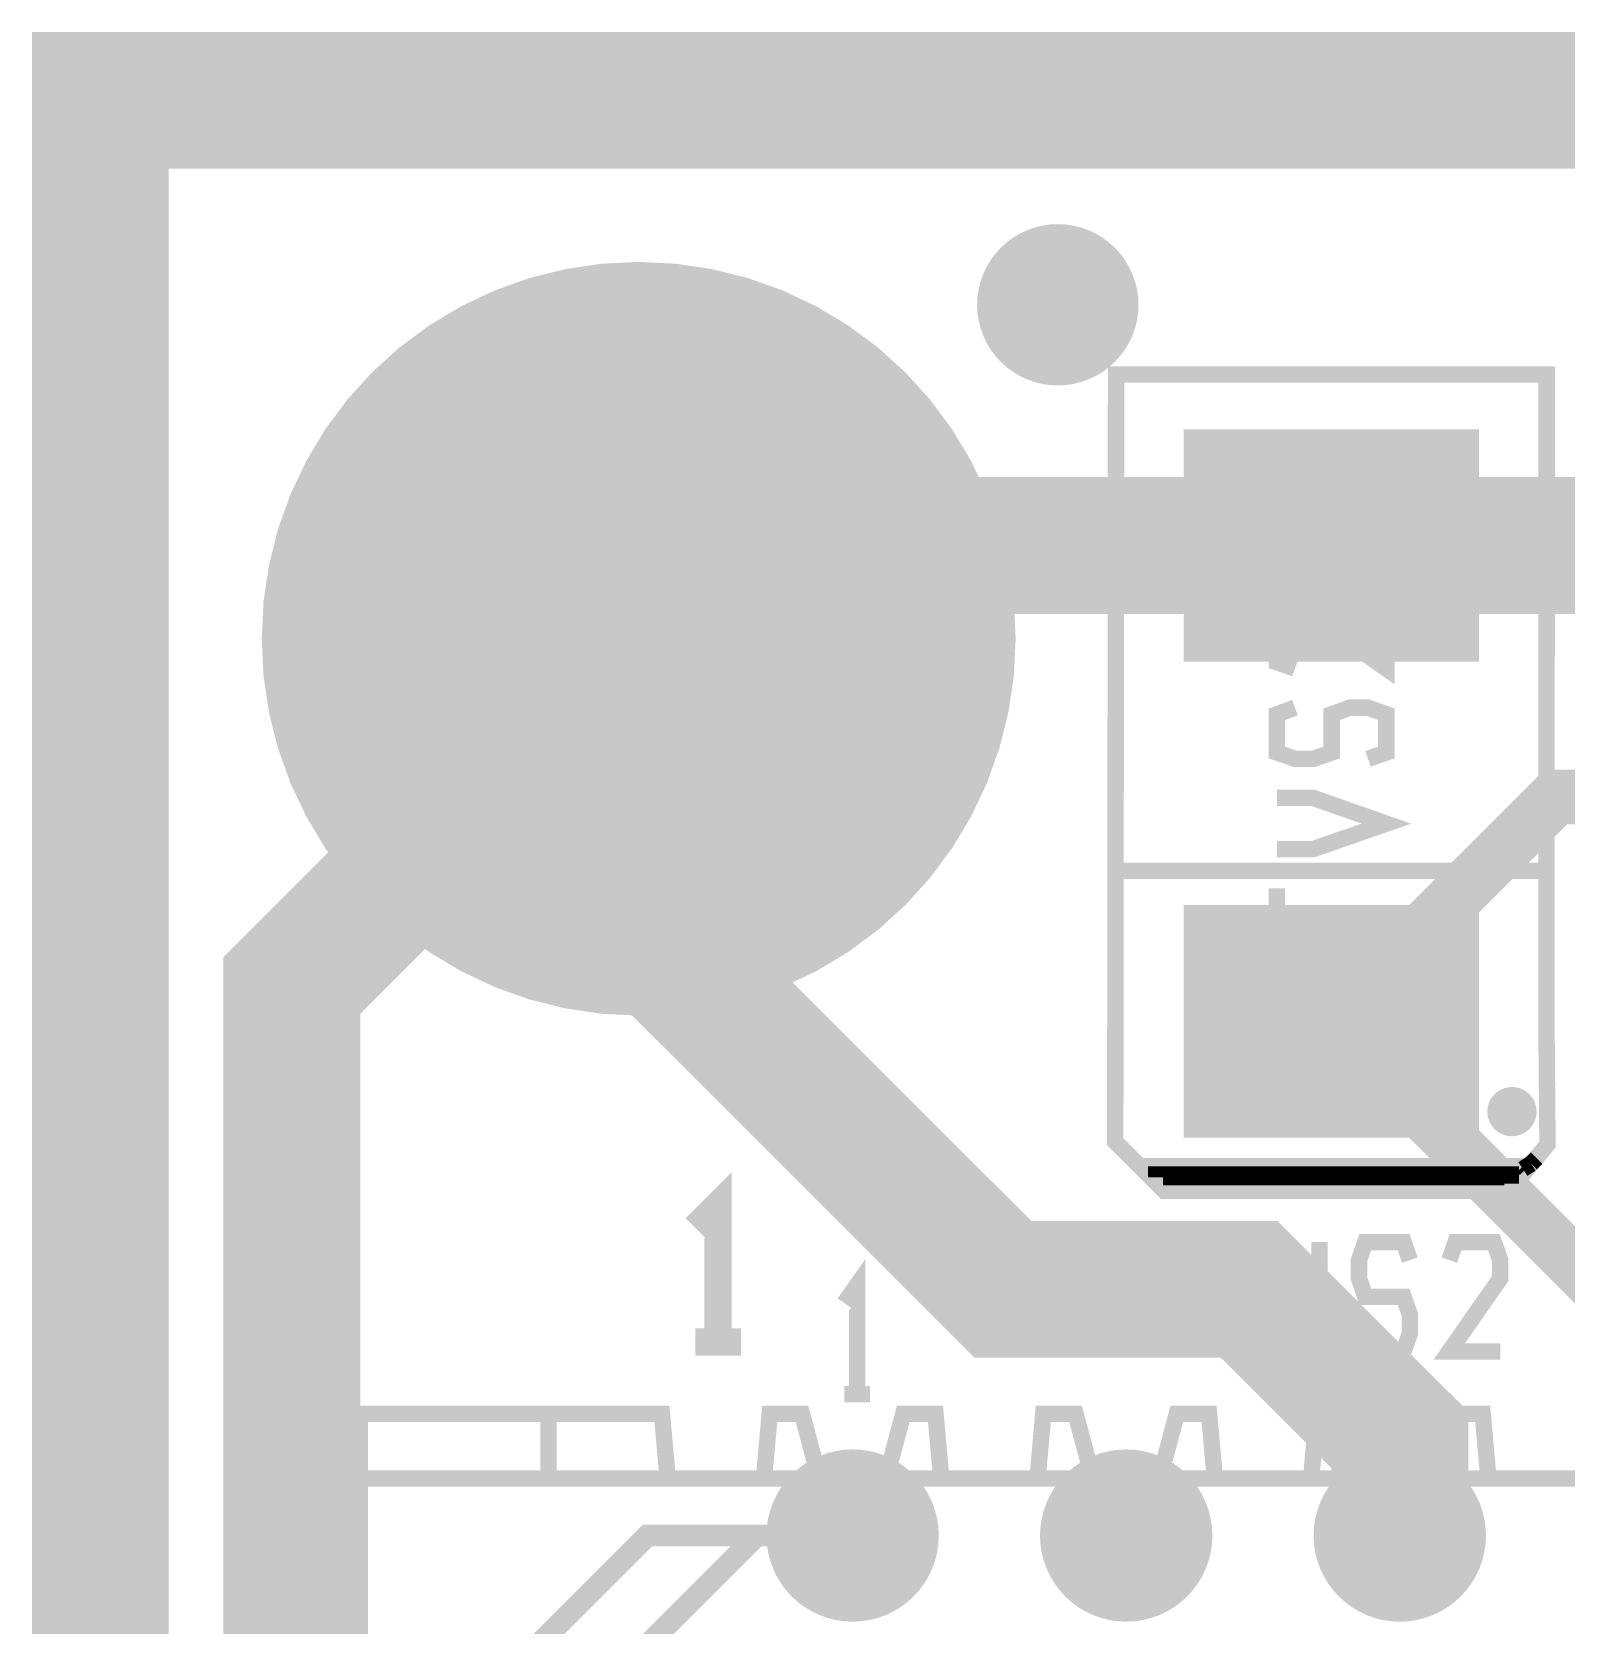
# Model space of a CAD drawing. Extents: x -1 to 101, y -64 to 41.
# Drawn here: x -0.64 to 13.61, y 25.84 to 40.63 of the extents above; entities that cross this region are included whole.
import ezdxf

# ---------------------------------------------------------------- set-up
doc = ezdxf.new("R2010")
doc.units = 0
doc.header["$MEASUREMENT"] = 0
doc.layers.get('0').update_dxf_attribs({"linetype": 'CONTINUOUS'})
for name, color, linetype in [('22-313-0_AST', 7, 'CONTINUOUS'), ('22-313-0_BOT', 7, 'CONTINUOUS'), ('22-313-0_DRD', 2, 'CONTINUOUS'), ('22-313-0_SMB', 4, 'CONTINUOUS'), ('22-313-0_SMT', 3, 'CONTINUOUS'), ('22-313-0_SPT', 5, 'CONTINUOUS'), ('22-313-0_SST', 10, 'CONTINUOUS'), ('22-313-0_TOP', 14, 'CONTINUOUS'), ('THRUHOLE_TAP', 11, 'CONTINUOUS')]:
    doc.layers.add(name, color=color, linetype=linetype)

# ---------------------------------------------------------------- blocks, each defined once
blk = doc.blocks.new('ROUND_9')
at = {"const_width": 3.50012}
blk.add_lwpolyline([(-1.75006, 0, 1), (1.75006, 0, 1)], format="xyb", close=True, dxfattribs=at)
blk = doc.blocks.new('ROUND_33')
at = {"const_width": 0.8001}
blk.add_lwpolyline([(-0.40005, 0, 1), (0.40005, 0, 1)], format="xyb", close=True, dxfattribs=at)
blk = doc.blocks.new('ROUND_18')
at = {"const_width": 0.7493}
blk.add_lwpolyline([(-0.37465, 0, 1), (0.37465, 0, 1)], format="xyb", close=True, dxfattribs=at)
blk = doc.blocks.new('RECTANGLE_39')
blk.add_solid([(1.3716, 1.0795), (1.3716, -1.0795), (-1.3716, 1.0795), (-1.3716, -1.0795)])
blk = doc.blocks.new('ROUND_1')
at = {"const_width": 0.50038}
blk.add_lwpolyline([(-0.25019, 0, 1), (0.25019, 0, 1)], format="xyb", close=True, dxfattribs=at)
blk = doc.blocks.new('ROUND_29')
at = {"const_width": 1.49987}
blk.add_lwpolyline([(-0.749934, 0, 1), (0.749934, 0, 1)], format="xyb", close=True, dxfattribs=at)
blk = doc.blocks.new('ROUND_24')
at = {"const_width": 0.44958}
blk.add_lwpolyline([(-0.22479, 0, 1), (0.22479, 0, 1)], format="xyb", close=True, dxfattribs=at)

msp = doc.modelspace()

# ---------------------------------------------------------------- linework, layer by layer
at = {"layer": '22-313-0_AST'}
for points, const_width in [([(0, 39.99992), (0, 0), (99.949, 0), (99.949, 39.99992), (0, 39.99992)], 1.27), ([(13.42644, 31.46044), (13.4366, 30.3022), (13.081, 29.8704), (9.8806, 29.8704), (9.4234, 30.3276), (9.43102, 37.4523), (13.42898, 37.4523), (13.42898, 35.814), (13.42644, 31.46044)], 0.1524), ([(11.94054, 35.19678), (11.94054, 34.7218), (11.26236, 35.19678), (11.09218, 35.19678), (10.92454, 35.13582), (10.92454, 34.78022), (11.09218, 34.7218)], 0.1524), ([(11.09218, 34.35858), (10.92454, 34.29762), (10.92454, 33.94202), (11.09218, 33.8836), (11.26236, 33.8836), (11.43254, 33.94202), (11.43254, 34.29762), (11.60018, 34.35858), (11.77036, 34.35858), (11.94054, 34.29762), (11.94054, 33.94202), (11.77036, 33.8836)], 0.1524), ([(10.92454, 33.52038), (11.26236, 33.52038), (11.94054, 33.28162), (11.26236, 33.0454), (10.92454, 33.0454)], 0.1524), ([(10.92454, 32.68218), (10.92454, 32.2072)], 0.1524), ([(11.94054, 32.44342), (10.92454, 32.44342)], 0.1524), ([(5.73532, 28.46832), (5.73532, 29.73832), (5.5245, 29.5275)], 0.254), ([(5.94868, 28.46832), (5.5245, 28.46832)], 0.254), ([(5.26796, 27.20086), (5.21462, 27.8003), (4.16052, 27.8003), (2.41046, 27.8003), (2.41046, 27.20086), (17.90954, 27.20086), (17.90954, 11.30046), (2.41046, 11.30046), (2.41046, 27.20086)], 0.1524), ([(4.16052, 27.20086), (4.16052, 27.8003)], 0.1524), ([(6.67512, 27.20086), (6.5151, 27.8003), (6.21538, 27.8003), (6.16204, 27.20086)], 0.1524), ([(7.80796, 27.20086), (7.75462, 27.8003), (7.4549, 27.8003), (7.29488, 27.20086)], 0.1524), ([(9.21512, 27.20086), (9.0551, 27.8003), (8.75538, 27.8003), (8.70204, 27.20086)], 0.1524), ([(10.34796, 27.20086), (10.29462, 27.8003), (9.9949, 27.8003), (9.83488, 27.20086)], 0.1524), ([(11.75512, 27.20086), (11.5951, 27.8003), (11.29538, 27.8003), (11.24204, 27.20086)], 0.1524), ([(12.88796, 27.20086), (12.83462, 27.8003), (12.5349, 27.8003), (12.37488, 27.20086)], 0.1524)]:
    msp.add_lwpolyline(points, dxfattribs=dict(at, const_width=const_width))
at = {"layer": '22-313-0_BOT', "const_width": 0.2032}
msp.add_lwpolyline([(30.20822, 29.0195), (29.7815, 29.0195), (26.416, 25.654), (21.463, 25.654), (16.891, 21.082), (6.604, 21.082), (3.683, 24.003), (3.683, 25.273), (5.08, 26.67), (6.985, 26.67)], dxfattribs=at)
at = {"layer": '22-313-0_DRD'}
for points, const_width in [([(0, 39.99992), (0, 0), (99.949, 0), (99.949, 39.99992), (0, 39.99992)], 1.27), ([(4.36372, 35.63366), (4.36372, 34.36366)], 0.254), ([(5.63372, 35.63366), (4.36372, 35.63366)], 0.254), ([(5.63372, 35.63366), (4.36372, 34.36366)], 0.254), ([(5.63372, 34.36366), (4.36372, 35.63366)], 0.254), ([(5.63372, 34.36366), (5.63372, 35.63366)], 0.254), ([(4.36372, 34.36366), (5.63372, 34.36366)], 0.254), ([(6.985, 27.305), (6.35, 26.67)], 0.254), ([(7.62, 26.67), (6.985, 27.305)], 0.254), ([(9.525, 27.305), (8.89, 26.67)], 0.254), ([(10.16, 26.67), (9.525, 27.305)], 0.254), ([(12.065, 27.305), (11.43, 26.67)], 0.254), ([(12.7, 26.67), (12.065, 27.305)], 0.254), ([(6.35, 26.67), (6.985, 26.035)], 0.254), ([(6.985, 26.035), (7.62, 26.67)], 0.254), ([(8.89, 26.67), (9.525, 26.035)], 0.254), ([(9.525, 26.035), (10.16, 26.67)], 0.254), ([(11.43, 26.67), (12.065, 26.035)], 0.254), ([(12.065, 26.035), (12.7, 26.67)], 0.254)]:
    msp.add_lwpolyline(points, dxfattribs=dict(at, const_width=const_width))
at = {"layer": '22-313-0_SST', "const_width": 0.1524}
for points in [[(13.42644, 31.46044), (13.42898, 35.814), (13.42898, 37.4523), (9.43102, 37.4523), (9.4234, 30.3276), (9.8806, 29.8704), (13.081, 29.8704), (13.4366, 30.3022), (13.42644, 31.46044)], [(13.3858, 32.8422), (9.4488, 32.8422)], [(13.0556, 30.74924), (13.0556, 30.46222)], [(13.19276, 30.73146), (13.19276, 30.48)], [(13.24864, 30.5562), (12.96162, 30.5562)], [(13.23086, 30.69336), (12.9794, 30.69336)], [(13.2842, 30.1244), (13.208, 30.0736)], [(13.335, 30.1752), (13.2334, 30.0736)], [(13.335, 30.1752), (13.2842, 30.1244)], [(13.208, 30.099), (9.7028, 30.099), (9.8806, 29.9212)], [(13.16482, 30.0228), (9.779, 30.0228)], [(9.8044, 30.099), (9.8044, 29.9974)], [(9.94156, 30.099), (9.94156, 29.9212)], [(10.07872, 30.099), (10.07872, 29.9212)], [(10.21588, 30.099), (10.21588, 29.9212)], [(10.35304, 30.099), (10.35304, 29.9212)], [(10.4902, 30.099), (10.4902, 29.9212)], [(10.62736, 30.099), (10.62736, 29.9212)], [(10.76452, 30.099), (10.76452, 29.9212)], [(10.90168, 30.099), (10.90168, 29.9212)], [(11.03884, 30.099), (11.03884, 29.9212)], [(11.176, 30.099), (11.176, 29.9212)], [(11.31316, 30.099), (11.31316, 29.9212)], [(11.45032, 30.099), (11.45032, 29.9212)], [(11.58748, 30.099), (11.58748, 29.9212)], [(11.72464, 30.099), (11.72464, 29.9212)], [(11.8618, 30.099), (11.8618, 29.9212)], [(11.99896, 30.099), (11.99896, 29.9212)], [(12.13612, 30.099), (12.13612, 29.9212)], [(12.27328, 30.099), (12.27328, 29.9212)], [(12.41044, 30.099), (12.41044, 29.9212)], [(12.5476, 30.099), (12.5476, 29.9212)], [(12.68476, 30.099), (12.68476, 29.9212)], [(12.82192, 30.099), (12.82192, 29.9212)], [(12.95908, 30.099), (12.95908, 29.9212)], [(13.208, 30.0736), (13.081, 29.9212)], [(13.09624, 30.099), (13.09624, 29.93898)], [(13.208, 30.099), (13.2334, 30.0736)], [(13.081, 29.9212), (9.8806, 29.9212)], [(10.48258, 29.39542), (10.01014, 29.39542)], [(10.24636, 28.37942), (10.24636, 29.39542)], [(11.32078, 29.39542), (11.32078, 29.0576), (11.08456, 28.37942), (10.84834, 29.0576), (10.84834, 29.39542)], [(12.15898, 29.22778), (12.10056, 29.39542), (11.74496, 29.39542), (11.68654, 29.22778), (11.68654, 29.0576), (11.74496, 28.88742), (12.10056, 28.88742), (12.15898, 28.71978), (12.15898, 28.5496), (12.10056, 28.37942), (11.74496, 28.37942), (11.68654, 28.5496)], [(12.99718, 28.37942), (12.52474, 28.37942), (12.99718, 29.0576), (12.99718, 29.22778), (12.93876, 29.39542), (12.58316, 29.39542), (12.52474, 29.22778)], [(7.02818, 27.98318), (7.02818, 28.99918), (6.9088, 28.829)], [(7.14502, 27.98318), (6.9088, 27.98318)], [(5.26796, 27.20086), (5.21462, 27.8003), (4.16052, 27.8003), (2.41046, 27.8003), (2.41046, 27.20086), (17.90954, 27.20086), (17.90954, 11.30046), (2.41046, 11.30046), (2.41046, 27.20086)], [(4.16052, 27.20086), (4.16052, 27.8003)], [(6.67512, 27.20086), (6.5151, 27.8003), (6.21538, 27.8003), (6.16204, 27.20086)], [(7.80796, 27.20086), (7.75462, 27.8003), (7.4549, 27.8003), (7.29488, 27.20086)], [(9.21512, 27.20086), (9.0551, 27.8003), (8.75538, 27.8003), (8.70204, 27.20086)], [(10.34796, 27.20086), (10.29462, 27.8003), (9.9949, 27.8003), (9.83488, 27.20086)], [(11.75512, 27.20086), (11.5951, 27.8003), (11.29538, 27.8003), (11.24204, 27.20086)], [(12.88796, 27.20086), (12.83462, 27.8003), (12.5349, 27.8003), (12.37488, 27.20086)]]:
    msp.add_lwpolyline(points, dxfattribs=at)
for points in [[(13.1064, 30.7594, 0.4142136), (12.954, 30.607)], [(13.2588, 30.607, 0.4142136), (13.1064, 30.7594)], [(12.954, 30.607, 0.4142136), (13.1064, 30.4546)], [(13.1064, 30.4546, 0.4142136), (13.2588, 30.607)]]:
    msp.add_lwpolyline(points, format="xyb", dxfattribs=at)
at = {"layer": '22-313-0_TOP'}
for points, const_width in [([(11.43, 35.8648), (5.86486, 35.8648), (4.99872, 34.99866)], 1.27), ([(15.875, 35.8648), (11.43, 35.8648)], 1.27), ([(4.99872, 4.99872), (4.99872, 9.73074), (1.778, 12.954), (1.778, 31.77794), (4.99872, 34.99866)], 1.27), ([(4.99872, 34.99866), (4.99872, 32.33674), (8.382, 28.956), (10.668, 28.956), (12.065, 27.559), (12.065, 26.67)], 1.27), ([(11.43, 31.4452), (13.5128, 33.528), (22.225, 33.528), (22.225, 33.8836)], 0.508), ([(20.955, 25.65908), (20.955, 27.051), (19.05, 28.956), (13.9192, 28.956), (11.43, 31.4452)], 0.508), ([(13.1445, 3.175), (13.1445, 12.7635), (5.207, 20.701), (5.207, 22.225), (4.191, 23.241), (4.191, 24.765), (6.096, 26.67), (6.985, 26.67)], 0.2032)]:
    msp.add_lwpolyline(points, dxfattribs=dict(at, const_width=const_width))

# ---------------------------------------------------------------- block references
at = {"layer": '22-313-0_BOT'}
for name, p in [('ROUND_9', (4.99872, 34.99866)), ('ROUND_33', (6.985, 26.67)), ('ROUND_33', (9.525, 26.67)), ('ROUND_33', (12.065, 26.67))]:
    msp.add_blockref(name, p, dxfattribs=at)
at = {"layer": '22-313-0_SMB'}
for name, p in [('ROUND_9', (4.99872, 34.99866)), ('ROUND_33', (6.985, 26.67)), ('ROUND_33', (9.525, 26.67)), ('ROUND_33', (12.065, 26.67))]:
    msp.add_blockref(name, p, dxfattribs=at)
at = {"layer": '22-313-0_SMT'}
for name, p in [('ROUND_18', (8.89, 38.1)), ('ROUND_9', (4.99872, 34.99866)), ('RECTANGLE_39', (11.43, 35.8648)), ('RECTANGLE_39', (11.43, 31.4452)), ('ROUND_33', (6.985, 26.67)), ('ROUND_33', (9.525, 26.67)), ('ROUND_33', (12.065, 26.67))]:
    msp.add_blockref(name, p, dxfattribs=at)
at = {"layer": '22-313-0_SPT'}
for p in [(11.43, 35.8648), (11.43, 31.4452)]:
    msp.add_blockref('RECTANGLE_39', p, dxfattribs=at)
at = {"layer": '22-313-0_TOP'}
for name, p in [('ROUND_9', (4.99872, 34.99866)), ('ROUND_1', (8.89, 38.1)), ('RECTANGLE_39', (11.43, 35.8648)), ('RECTANGLE_39', (11.43, 31.4452)), ('ROUND_33', (6.985, 26.67)), ('ROUND_33', (9.525, 26.67)), ('ROUND_33', (12.065, 26.67))]:
    msp.add_blockref(name, p, dxfattribs=at)
at = {"layer": 'THRUHOLE_TAP'}
for name, p in [('ROUND_29', (4.99872, 34.99866)), ('ROUND_24', (6.985, 26.67)), ('ROUND_24', (9.525, 26.67)), ('ROUND_24', (12.065, 26.67))]:
    msp.add_blockref(name, p, dxfattribs=at)

doc.saveas('drawing.dxf')
